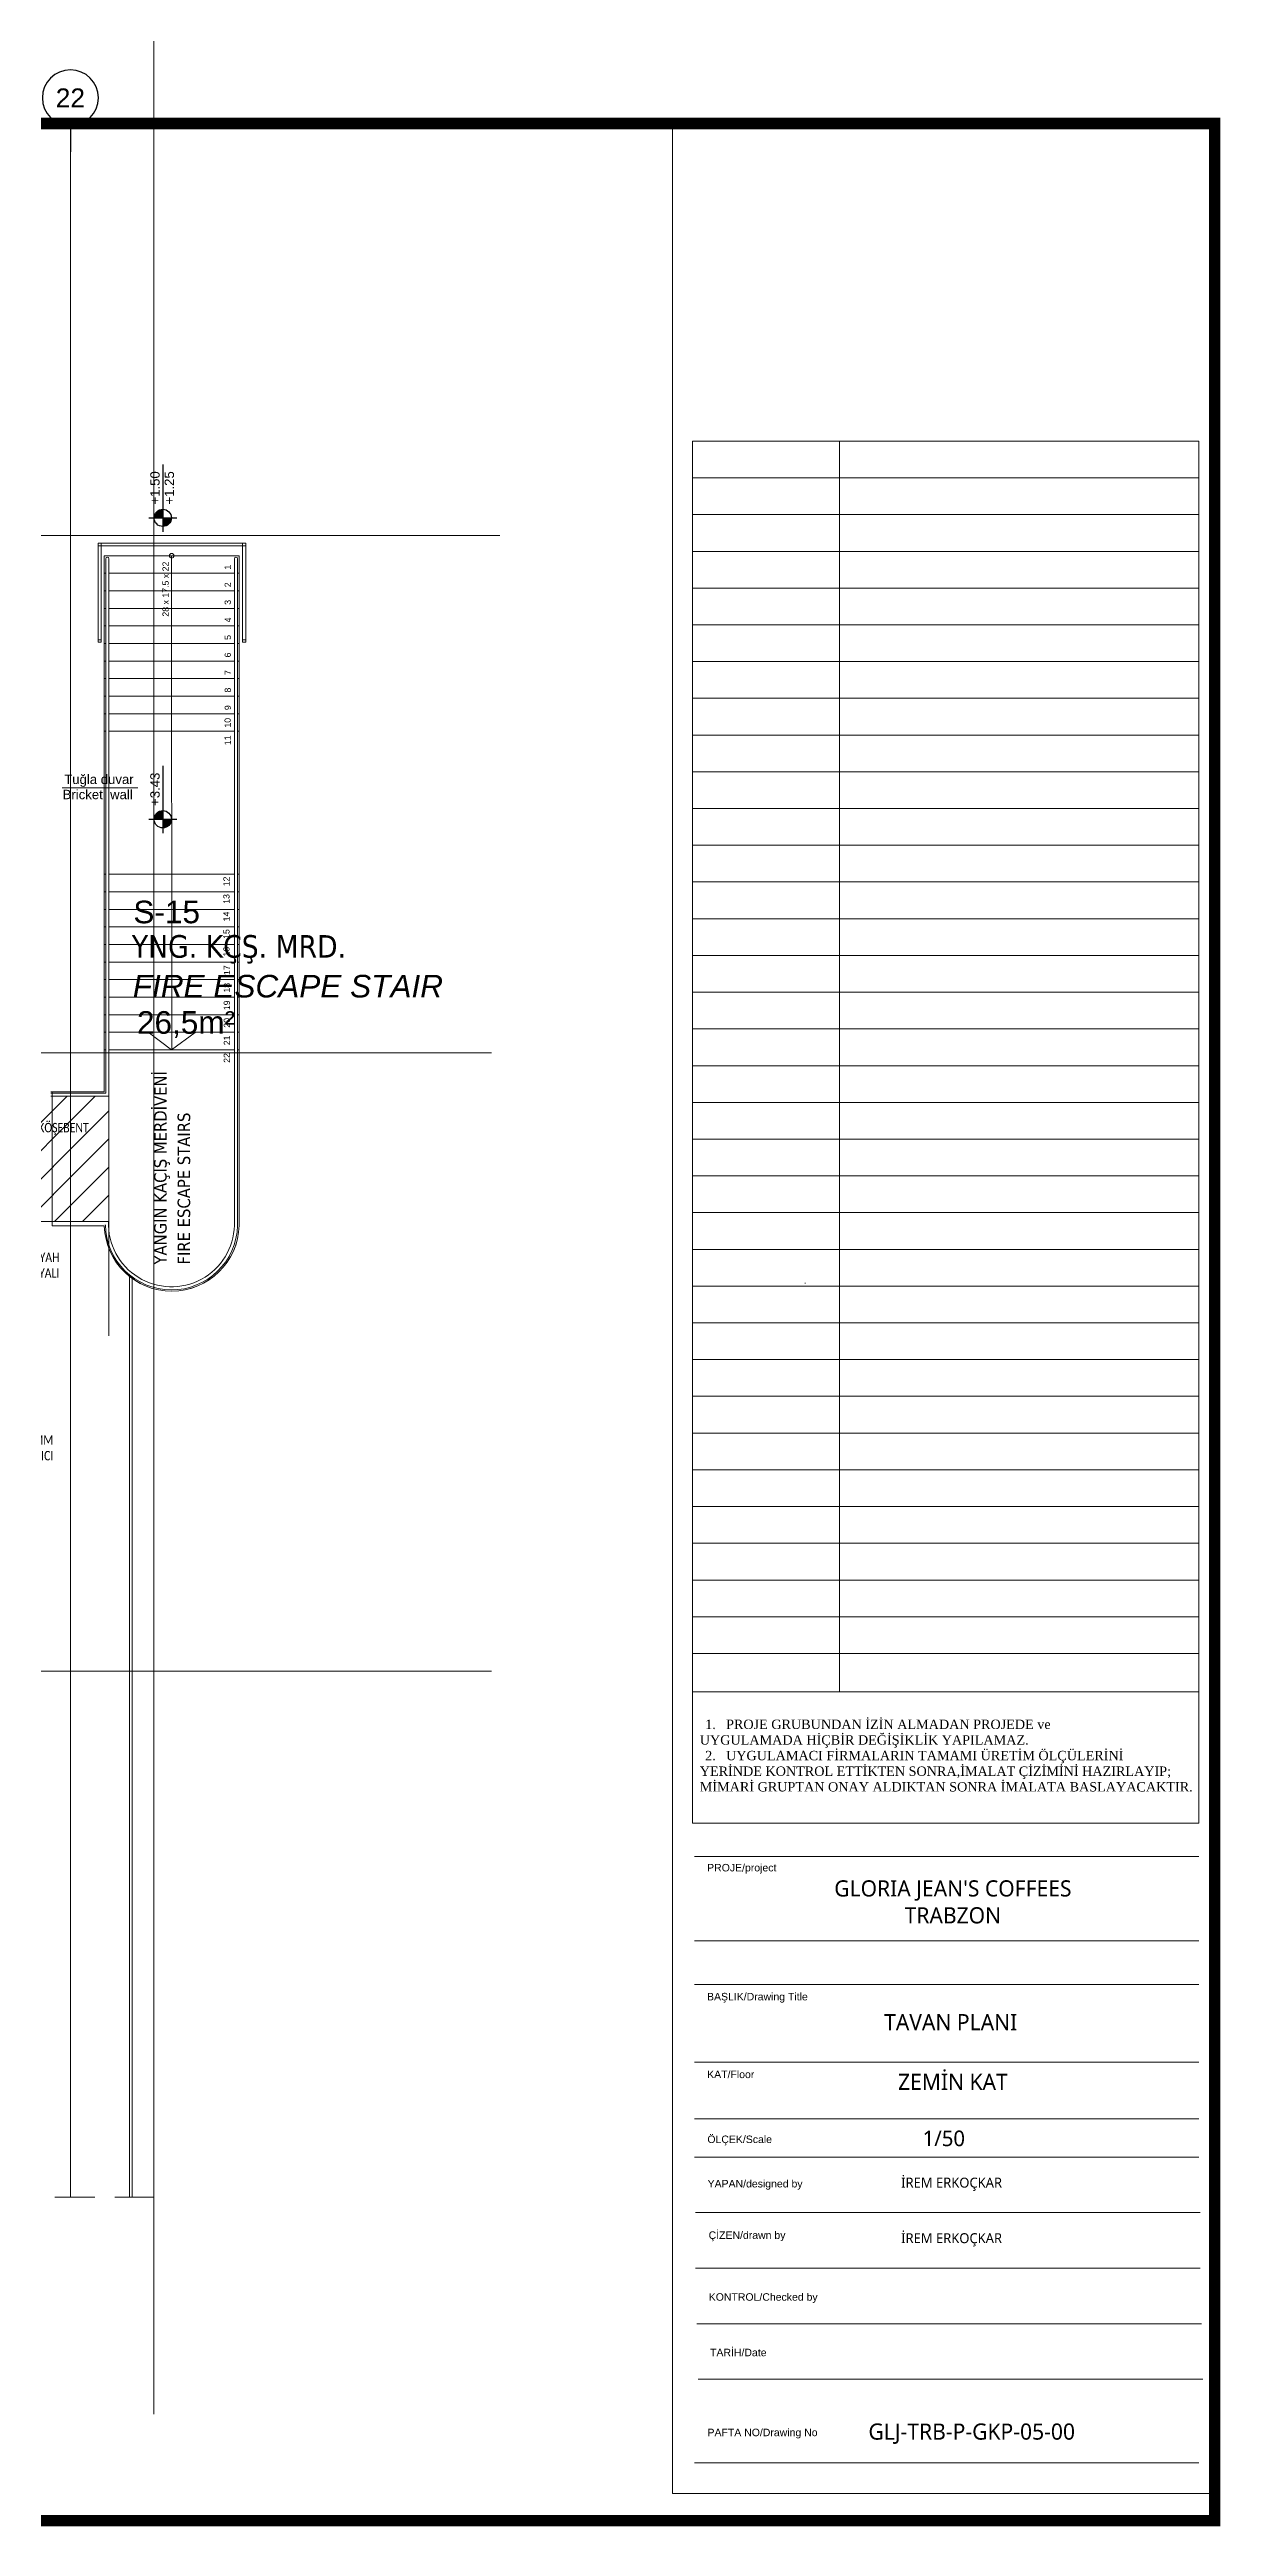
# Model space of a CAD drawing. Header units: millimetres. Extents: x -24 to 530668, y -246875 to -2983.
# Drawn here: x 266920 to 268786, y -112867 to -108916 of the extents above; entities that cross this region are included whole.
import ezdxf
from ezdxf import colors
from ezdxf.entities.mleader import LeaderData, LeaderLine
from ezdxf.enums import TextEntityAlignment as Align
from ezdxf.math import Vec2, Vec3

# ---------------------------------------------------------------- set-up
doc = ezdxf.new("R2010")
doc.units = ezdxf.units.MM
doc.linetypes.add('DASHED2', pattern=[9.525, 6.35, -3.175])
doc.layers.get('0').update_dxf_attribs({"lineweight": 20})
for name, color, linetype in [('a_grid_label', 9, 'Continuous'), ('a_level_plan_1_1', 7, 'Continuous'), ('yazı', 11, 'Continuous')]:
    doc.layers.add(name, color=color, linetype=linetype)
for name, color, linetype, lineweight in [('KP', 167, 'Continuous', 30), ('t_antet', 24, 'Continuous', 20), ('t_tarama', 253, 'Continuous', 5), ('t_yazı', 23, 'Continuous', 25), ('ölçü', 251, 'Continuous', 5)]:
    doc.layers.add(name, color=color, linetype=linetype, lineweight=lineweight)
doc.styles.add('ARIALT', font='arial.ttf', dxfattribs={"height": 10})
doc.styles.get("Standard").update_dxf_attribs({"font": 'times.ttf', "height": 12})
doc.styles.add('style1', font='arial.ttf', dxfattribs={"height": 20})
doc.styles.add('text2', font='calibri.ttf', dxfattribs={"width": 0.8})
doc.styles.add('txt_tur_1', font='arial.ttf', dxfattribs={"height": 1.5})
doc.styles.add('txt_tur_100', font='arial.ttf', dxfattribs={"height": 150})
doc.styles.add('türkçe', font='arial.ttf')

# ---------------------------------------------------------------- blocks, each defined once
blk = doc.blocks.new('a_level_plan')
at = {"layer": 'a_level_plan_1_1'}
h = blk.add_hatch(color=256, dxfattribs=at)
h.paths.add_polyline_path([(1.38, 0, 0.414214), (0, 1.38), (0, 0)])
h.paths.add_polyline_path([(-1.38, 0, 0.414214), (0, -1.38), (0, 0)])
for p, q in [((8.52, 0), (-2.24, 0)), ((0, 2.24), (0, -2.24))]:
    blk.add_line(p, q, dxfattribs=at)
blk.add_circle((0, 0), 1.38, dxfattribs=at)
at = {"layer": 'a_level_plan_1_1', "style": 'txt_tur_1'}
for p in [(2.13, 0.5), (2.13, -1.78)]:
    blk.add_attdef('±0.00', p, '', height=1.5, dxfattribs=at)
blk = doc.blocks.new('a_grid label')
at = {"layer": 'a_grid_label'}
blk.add_line((0, 4.14), (0, 0), dxfattribs=at)
blk.add_circle((0, 8.6), 4.46, dxfattribs=at)
at = {"layer": 'a_grid_label', "style": 'txt_tur_1'}
blk.add_attdef('A1', text='', height=3, dxfattribs=at).set_placement((0, 7.25), align=Align.CENTER)
blk = doc.blocks.new('SKDF')
at = {"layer": 't_tarama'}
h = blk.add_hatch(dxfattribs=at)
h.set_pattern_fill('ANSI31', color=256, scale=10)
h.set_pattern_definition([(45, (232299.487, -125028.596), (-22.45064, 22.45064), [])])
h.paths.add_polyline_path([(259409.8, -111696.1), (259838.2, -111696.1), (259838.2, -112291.4), (261174.6, -112289.6), (261174.6, -111613.9), (261028.2, -111613.6), (261028.2, -111534.1), (261044.7, -111534.1), (261042.4, -111336.5), (261233.7, -111334.1), (261231.4, -110772.4), (261585.9, -110772.8), (261585.9, -110972.6), (261460.2, -110972.6), (261460.2, -111846.1), (261460.2, -112479.8), (259409.8, -112479.8)])
h = blk.add_hatch(dxfattribs=at)
h.set_pattern_fill('ANSI31', color=256, scale=10)
h.set_pattern_definition([(45, (232299.487, -125028.596), (-22.45064, 22.45064), [])])
h.paths.add_polyline_path([(259409.8, -111696.1), (259838.2, -111696.1), (259838.2, -112291.4), (261174.6, -112289.6), (261174.6, -111613.9), (261028.2, -111613.6), (261028.2, -111534.1), (261044.7, -111534.1), (261042.4, -111336.5), (261233.7, -111334.1), (261231.4, -110772.4), (261585.9, -110772.8), (261585.9, -110972.6), (261460.2, -110972.6), (261460.2, -111846.1), (261460.2, -112479.8), (259409.8, -112479.8)])
for p, q in [((261524.5, -112528.6, -17966.2), (261524.5, -109266.3, -17966.2)), ((258941.5, -109878.6, -17966.2), (262209.3, -109878.6, -17966.2)), ((261578.1, -109910.6, -17818.3), (261578.1, -110765.6, -17966.2)), ((261578.1, -109910.6, -17620.8), (261793.4, -109910.6, -17556.3)), ((261578.1, -109938.6, -17685.4), (261580.9, -109938.6, -17684.6)), ((261580.9, -109915.4, -17817.1), (261580.9, -110767.6, -17966.2)), ((261585.9, -109915.4, -17817.1), (261585.9, -110772.6, -17966.2)), ((261585.9, -109938.6, -17683.1), (261785.9, -109938.6, -17623.2)), ((261685.8, -109910.6, -17588.5), (261686, -110698.6, -17965.6)), ((261785.9, -109915.4, -17752.7), (261785.9, -110980, -17900.3)), ((261790.9, -109915.4, -17752.7), (261791, -110979.9, -17901.6)), ((261790.9, -109938.6, -17621.7), (261793.4, -109938.6, -17621)), ((261793.4, -109910.6, -17820.6), (261793.4, -110979.5, -17967.2)), ((261578.1, -109966.6, -17750), (261580.9, -109966.6, -17749.2)), ((261585.9, -109966.6, -17747.7), (261785.9, -109966.6, -17687.8)), ((261791, -109966.6, -17686.3), (261793.4, -109966.6, -17685.6)), ((261578.1, -109994.6, -17814.7), (261580.9, -109994.6, -17813.8)), ((261585.9, -109994.6, -17812.3), (261785.9, -109994.6, -17752.5)), ((261791, -109994.6, -17751), (261793.4, -109994.6, -17750.2)), ((261578.1, -110022.6, -17814.6), (261580.9, -110022.6, -17814.7)), ((261578.1, -110050.6, -17814.6), (261580.9, -110050.6, -17814.7)), ((261585.9, -110022.6, -17814.7), (261785.9, -110022.6, -17817.1)), ((261585.9, -110050.6, -17814.7), (261785.9, -110050.6, -17817.1)), ((261791, -110022.6, -17817.2), (261793.4, -110022.6, -17817.2)), ((261791, -110050.6, -17817.2), (261793.4, -110050.6, -17817.2)), ((261578.1, -110078.6, -17814.6), (261580.9, -110078.6, -17814.7)), ((261585.9, -110078.6, -17814.7), (261785.9, -110078.6, -17817.1)), ((261791, -110078.6, -17817.2), (261793.4, -110078.6, -17817.2)), ((261578.1, -110106.6, -17814.6), (261580.9, -110106.6, -17814.7)), ((261578.1, -110134.6, -17814.6), (261580.9, -110134.6, -17814.7)), ((261585.9, -110106.6, -17814.7), (261785.9, -110106.6, -17817.1)), ((261585.9, -110134.6, -17814.7), (261785.9, -110134.6, -17817.1)), ((261791, -110106.6, -17817.2), (261793.4, -110106.6, -17817.2)), ((261791, -110134.6, -17817.2), (261793.4, -110134.6, -17817.2)), ((261578.1, -110162.6, -17814.6), (261580.9, -110162.6, -17814.7)), ((261585.9, -110162.6, -17814.7), (261785.9, -110162.6, -17817.1)), ((261791, -110162.6, -17817.2), (261793.4, -110162.6, -17817.2)), ((261578.1, -110190.6, -17814.6), (261580.9, -110190.6, -17814.7)), ((261585.9, -110190.6, -17814.7), (261785.9, -110190.6, -17817.1)), ((261791, -110190.6, -17817.2), (261793.4, -110190.6, -17817.2)), ((261511.6, -110281, -17966.2), (261632.2, -110281, -17966.2)), ((261578.1, -110418.6, -17966.2), (261580.9, -110418.6, -17966.2)), ((261578.1, -110446.6, -17966.2), (261580.9, -110446.6, -17966.2)), ((261585.9, -110418.6, -17966.3), (261785.9, -110418.6, -17968.6)), ((261585.9, -110446.6, -17966.3), (261785.9, -110446.6, -17968.6)), ((261791, -110418.6, -17968.7), (261793.4, -110418.6, -17968.7)), ((261791, -110446.6, -17968.7), (261793.4, -110446.6, -17968.7)), ((261578.1, -110474.6, -17966.2), (261580.9, -110474.6, -17966.2)), ((261585.9, -110474.6, -17966.3), (261785.9, -110474.6, -17968.6)), ((261791, -110474.6, -17968.7), (261793.4, -110474.6, -17968.7)), ((261578.1, -110502.6, -17966.2), (261580.9, -110502.6, -17966.2)), ((261578.1, -110530.6, -17966.2), (261580.9, -110530.6, -17966.2)), ((261585.9, -110502.6, -17966.3), (261785.9, -110502.6, -17968.6)), ((261585.9, -110530.6, -17966.3), (261785.9, -110530.6, -17968.6)), ((261791, -110502.6, -17968.7), (261793.4, -110502.6, -17968.7)), ((261791, -110530.6, -17968.7), (261793.4, -110530.6, -17968.7)), ((261578.1, -110558.6, -17966.2), (261580.9, -110558.6, -17966.2)), ((261585.9, -110558.6, -17966.3), (261785.9, -110558.6, -17968.6)), ((261791, -110558.6, -17968.7), (261793.4, -110558.6, -17968.7)), ((261578.1, -110586.6, -17966.2), (261580.9, -110586.6, -17966.2)), ((261578.2, -110614.6, -17966.2), (261580.9, -110614.6, -17965.4)), ((261585.9, -110586.6, -17966.3), (261785.9, -110586.6, -17968.6)), ((261585.9, -110614.6, -17963.9), (261785.9, -110614.6, -17904)), ((261791, -110586.6, -17968.7), (261793.4, -110586.6, -17968.7)), ((261791, -110614.6, -17902.5), (261793.4, -110614.6, -17901.7)), ((261578.2, -110642.6, -17966.2), (261580.9, -110642.6, -17966.2)), ((261585.9, -110642.6, -17966.3), (261785.9, -110642.6, -17968.6)), ((261791, -110642.6, -17968.7), (261793.4, -110642.6, -17968.7)), ((261578.1, -110670.6, -17966.2), (261580.9, -110670.6, -17966.2)), ((261585.9, -110670.6, -17966.3), (261785.9, -110670.6, -17968.6)), ((261685.8, -110698.6, -17981.4), (261648.5, -110670.6, -17981.4)), ((261685.8, -110698.6, -17981.4), (261723.5, -110670.9, -17998.3)), ((261791, -110670.6, -17968.7), (261793.4, -110670.6, -17968.7)), ((258928.1, -110703.6, -17966.2), (262195.9, -110703.6, -17966.2)), ((261578.1, -110698.6, -17966.2), (261580.9, -110698.6, -17966.2)), ((261585.9, -110698.6, -17966.3), (261785.9, -110698.6, -17968.6)), ((261791, -110698.6, -17968.7), (261793.4, -110698.6, -17968.7)), ((261493.5, -110765.6, -17966.2), (261578.1, -110765.6, -17966.2)), ((261585.9, -110772.6, -17966.2), (261585.9, -111154.9, -17966.2)), ((261460.2, -110972.6, -17965.5), (261585.3, -110972.6, -17967.5)), ((261460.2, -110972.6, 0.6), (261585.3, -110972.6, -1.3)), ((261618.9, -111060.1, -17966.2), (261618.9, -112528.6, -17966.2)), ((261622.9, -111063.2, -17966.2), (261622.9, -112528.6, -17966.2)), ((261657.7, -112528.6, -17966.3), (261657.7, -111085.9, -17967.5)), ((258928.1, -111689.6, -17966.2), (262195.9, -111689.6, -17966.2))]:
    blk.add_line(p, q, dxfattribs=at)
at = {"layer": 't_tarama', "linetype": 'DASHED2', "ltscale": 10}
blk.add_line((258928.1, -112528.6, -17966.2), (261657.7, -112528.6, -17966.2), dxfattribs=at)
at = {"layer": 't_tarama', "extrusion": (-0.012274, 6.86083e-16, 0.999925), "elevation": -20816.2}
for points in [[(261337.9, -109890.6), (261337.9, -109894.6), (261332.9, -109894.6), (261332.9, -109890.6)], [(261568.2, -109890.6), (261568.2, -109894.6), (261563.2, -109894.6), (261563.2, -109890.6)], [(261337.9, -110044.6), (261337.9, -110048.6), (261332.9, -110048.6), (261332.9, -110044.6)], [(261568.2, -110044.6), (261568.2, -110048.6), (261563.2, -110048.6), (261563.2, -110044.6)]]:
    blk.add_lwpolyline(points, close=True, dxfattribs=at)
at = {"layer": 't_tarama'}
for points, elevation in [([(261568.7, -109894.6), (261568.7, -110044.6)], -17606.9), ([(261573.7, -109894.6), (261573.7, -110044.6)], -17606.8), ([(261799, -109894.6), (261799, -110044.6)], -17604.1), ([(261804, -109894.6), (261804, -110044.6)], -17604), ([(261573.7, -110044.6), (261568.7, -110044.6)], -17606.8), ([(261804, -110044.6), (261799, -110044.6)], -17604), ([(261580.9, -110767.6), (261493.5, -110767.6)], -17966.2), ([(261585.9, -110772.6), (261493.5, -110772.6)], -17966.2)]:
    blk.add_lwpolyline(points, dxfattribs=dict(at, elevation=elevation))
at = {"layer": 't_tarama', "extrusion": (-0.012274, 1.76617e-15, 0.999925), "elevation": -20816.2}
for points in [[(261337.9, -109890.6), (261563.2, -109890.6)], [(261337.9, -109894.6), (261563.2, -109894.6)]]:
    blk.add_lwpolyline(points, dxfattribs=at)
at = {"layer": 't_tarama', "elevation": 0}
blk.add_lwpolyline([(261495.2, -110979.6), (261578.5, -110979.6, 0.972089), (261793.4, -110978.7), (261793.4, -109910.6), (261578.1, -109910.6), (261578.1, -110765.6), (261495.2, -110765.6)], format="xyb", close=True, dxfattribs=at)
at = {"layer": 't_tarama'}
blk.add_circle((261685.9, -109910.6, -17588.5), 3.7, dxfattribs=at)
for centre, radius, start, end in [((261583.4, -109915.4, -17817.1), 2.5, 0, 179.9762), ((261788.4, -109915.4, -17752.7), 2.5, 0, 179.9762), ((261778.2, -110979.6, -17967.5), 200, 179.4212, 179.427), ((261686, -110976.1, -17967.3), 107.5, 181.8683, 358.6249), ((261685.7, -110979.3, -17835.4), 105.4, 179.6514, 179.6689), ((261685.7, -110976.3, -17704.6), 105.3, 180.7196, 358.7068), ((261685.6, -110976.2, -17968.8), 100.4, 177.9203, 358.6084)]:
    blk.add_arc(centre, radius, start, end, dxfattribs=at)
ref = blk.add_blockref('a_grid label', (261524.5, -109266.3, -17966.2), dxfattribs=dict(at, xscale=-9.99999999999418, yscale=9.99999999999418, zscale=10))
ref.add_attrib('A1', '22', dxfattribs={"layer": 'a_grid_label', "height": 30, "style": 'txt_tur_1'}).set_placement((261524.5, -109195.3, -17966.2), align=Align.CENTER)
ref = blk.add_blockref('a_level_plan', (261671.8, -109850.2, -17966.2), dxfattribs=dict(at, xscale=10, yscale=10, zscale=10, rotation=90))
ref.add_attrib('±0.00', '+1.50', (261666.8, -109828.9, -17966.2), dxfattribs={"layer": 'a_level_plan_1_1', "height": 15, "rotation": 90, "style": 'txt_tur_1'})
ref.add_attrib('±0.00', '+1.25', (261689.7, -109828.9, -17966.2), dxfattribs={"layer": 'a_level_plan_1_1', "height": 15, "rotation": 90, "style": 'txt_tur_1'})
ref = blk.add_blockref('a_level_plan', (261671.8, -110330.9, -17966.2), dxfattribs=dict(at, xscale=10, yscale=10, zscale=10, rotation=90))
ref.add_attrib('±0.00', '+3.43', (261666.8, -110309.6, -17966.2), dxfattribs={"layer": 'a_level_plan_1_1', "height": 15, "rotation": 90, "style": 'txt_tur_1'})
for s, rotation, style, p in [('28 x 17.5 x 22', 90, 'txt_tur_100', (261681.3, -110007.8, -17717.8)), ('1', 91.2528, 'style1', (261780.3, -109932.7, -17966.2)), ('2', 91.2528, 'style1', (261780.4, -109960.7, -17966.2)), ('3', 91.2528, 'style1', (261780.4, -109988.7, -17966.2)), ('4', 91.2528, 'style1', (261780.5, -110016.7, -17966.2)), ('5', 91.2528, 'style1', (261780.5, -110044.7, -17966.2)), ('6', 91.2528, 'style1', (261780.5, -110072.7, -17966.2)), ('7', 91.2528, 'style1', (261780.5, -110100.7, -17966.2)), ('8', 91.2528, 'style1', (261780.5, -110128.7, -17966.2)), ('10', 91.2528, 'style1', (261780.4, -110184.7, -17966.2)), ('9', 91.2528, 'style1', (261780.5, -110156.7, -17966.2)), ('11', 91.2528, 'style1', (261780.4, -110212.7, -17966.2)), ('12', 91.2528, 'style1', (261778.5, -110437.7, -17989.4)), ('13', 91.2528, 'style1', (261778.4, -110465.7, -17989.4)), ('14', 91.2528, 'style1', (261778.4, -110493.7, -17989.4)), ('16', 91.2528, 'style1', (261778.4, -110549.7, -17989.4)), ('15', 91.2528, 'style1', (261778.4, -110521.7, -17989.4)), ('17', 91.2528, 'style1', (261779.2, -110579.3, -17966.2)), ('18', 91.2528, 'style1', (261779.1, -110607.3, -17966.2)), ('20', 91.2528, 'style1', (261779.1, -110663.3, -17966.2)), ('19', 91.2528, 'style1', (261779.1, -110635.3, -17966.2)), ('21', 91.2528, 'style1', (261779.1, -110691.3, -17966.2)), ('22', 91.2528, 'style1', (261779, -110719.3, -17966.2))]:
    blk.add_text(s, height=10, rotation=rotation, dxfattribs=dict(at, style=style)).set_placement(p)
at = {"layer": 't_tarama', "style": 'türkçe'}
for s, p in [('S-15', (261624.9, -110496.8, -10779.7)), ('26,5m²', (261630.6, -110673, -10779.7))]:
    blk.add_text(s, height=36, dxfattribs=at).set_placement(p)
at = {"layer": 't_tarama', "char_height": 15, "width": 566.988, "attachment_point": 3, "rotation": 0.0129, "style": 'txt_tur_100'}
for s, insert in [('Tu{\\fArial|b0|i0|c162|p34;ğla} duvar', (261625.3, -110259.7, -17966.2)), ('Bricket  wall', (261623.9, -110283.9, -17966.2))]:
    blk.add_mtext(s, dxfattribs=dict(at, insert=insert))
at = {"layer": 't_tarama', "char_height": 36, "width": 1839.878, "attachment_point": 1, "style": 'türkçe'}
for s, insert in [('{\\fTahoma|b0|i0|c162|p34;YNG. KÇŞ. MRD.}', (261622.5, -110515.7, -10779.7)), ('{\\fArial|b0|i1|c162|p34;FIRE ESCAPE STAIR}', (261623.9, -110579.1, -10779.7))]:
    blk.add_mtext(s, dxfattribs=dict(at, insert=insert))
at = {"layer": 't_tarama', "char_height": 20, "width": 672.52, "attachment_point": 1, "rotation": 90}
for s, insert in [('{\\fTahoma|b0|i0|c162|p34;YANGIN KAÇIŞ MERDİVENİ}', (261657.9, -111041.1, -17966.2)), ('{\\fTahoma|b0|i0|c162|p34;FIRE ESCAPE STAIRS}', (261695.4, -111041.1, -17966.2))]:
    blk.add_mtext(s, dxfattribs=dict(at, insert=insert))
at = {"layer": 't_tarama', "style": 'txt_tur_1'}
for tag, p in [('19S', (258900.9, -109894, -17966.2)), ('20T', (258887.5, -110719, -17966.2)), ('21U', (258887.5, -111705, -17966.2)), ('22V', (258887.5, -112544, -17966.2))]:
    blk.add_attdef(tag, text='', height=30, dxfattribs=at).set_placement(p, align=Align.CENTER)
blk = doc.blocks.new('TAVANN')
at = {"layer": 'yazı'}
ml = blk.add_multileader_mtext('Standard', dxfattribs=at)
ml.set_content('L KÖŞEBENT', color=256, style='text2')
ml.set_leader_properties()
ml.build(insert=Vec2(0, 0))
ml.multileader.update_dxf_attribs({"text_right_attachment_type": 6, "dogleg_length": 0.36, "arrow_head_size": 6})
ctx = ml.context
ctx.base_point, ctx.char_height, ctx.arrow_head_size, ctx.plane_origin = Vec3(266943.57, -110846.3), 15, 6, Vec3(266895.93, -110745.16)
ctx.right_attachment, ctx.text_align_type = 6, 2
notes = []
notes.append((ctx, [(0, (1, 1, 0), (266943.21, -110846.3), (1, 0), 0.36, [(0, [(266907.8, -110759.5)], 0, [])])]))
ctx.mtext.insert, ctx.mtext.alignment, ctx.mtext.flow_direction = Vec3(267037.25, -110836.7), 3, 5
ml = blk.add_multileader_mtext('Standard', dxfattribs=at)
ml.set_content('GENİŞLETİLMİŞ SAC SİYAH\\PFIRIN BOYALI', color=256, style='text2')
ml.set_leader_properties()
ml.build(insert=Vec2(0, 0))
ml.multileader.update_dxf_attribs({"text_right_attachment_type": 6, "dogleg_length": 0.36, "arrow_head_size": 6})
ctx = ml.context
ctx.base_point, ctx.char_height, ctx.arrow_head_size, ctx.plane_origin = Vec3(266791.86, -111051.23), 15, 6, Vec3(266902.24, -110874.65)
ctx.right_attachment, ctx.text_align_type = 6, 2
notes.append((ctx, [(0, (1, 1, 0), (266791.5, -111051.23), (1, 0), 0.36, [(0, [(266659.65, -110949.96)], 0, [])])]))
ctx.mtext.insert, ctx.mtext.alignment, ctx.mtext.flow_direction = Vec3(266990.59, -111043.62), 3, 5
ml = blk.add_multileader_mtext('Standard', dxfattribs=at)
ml.set_content('3535X35X1MM\\PANTİPASLI SİYAH MAT BOYALI KUTU PROFİL TAŞIYICI', color=256, style='text2')
ml.set_leader_properties()
ml.build(insert=Vec2(0, 0))
ml.multileader.update_dxf_attribs({"text_right_attachment_type": 6, "dogleg_length": 0.36, "arrow_head_size": 6})
ctx = ml.context
ctx.base_point, ctx.char_height, ctx.arrow_head_size, ctx.plane_origin = Vec3(266578.93, -111344.5), 15, 6, Vec3(266537.38, -111291.27)
ctx.right_attachment, ctx.text_align_type = 6, 2
notes.append((ctx, [(0, (1, 1, 0), (266578.57, -111344.5), (1, 0), 0.36, [(0, [(266659.65, -111241.02)], 0, [])])]))
ctx.mtext.insert, ctx.mtext.alignment, ctx.mtext.flow_direction = Vec3(266980.89, -111334.89), 3, 5
for ctx, leaders in notes:
    for number, flags, end, landing, length, lines in leaders:
        leader = LeaderData()
        leader.index, (leader.has_last_leader_line, leader.has_dogleg_vector, leader.attachment_direction) = number, flags
        leader.last_leader_point, leader.dogleg_vector, leader.dogleg_length = Vec3(end), Vec3(landing), length
        for number, points, colour, breaks in lines:
            line = LeaderLine()
            line.index, line.vertices, line.color, line.breaks = number, Vec3.list(points), colors.encode_raw_color(colour), breaks
            leader.lines.append(line)
        ctx.leaders.append(leader)

msp = doc.modelspace()

# ---------------------------------------------------------------- linework, layer by layer
at = {"color": 252}
for p, q in [((267912.688, -109034.149, 0), (267912.688, -112814.494, 0)), ((268777.154, -109034.149, 0), (268777.154, -112814.494, 0)), ((267912.688, -112814.494, 0), (268777.154, -112814.494, 0))]:
    msp.add_line(p, q, dxfattribs=at)
at = {"color": 250}
for p, q in [((268179.259, -109540.858, 0), (268179.259, -111535.601, 0)), ((267944.735, -109599.453, 0), (268751.952, -109599.453, 0)), ((267944.735, -109658.048, 0), (268751.952, -109658.048, 0)), ((267944.735, -109716.643, 0), (268751.952, -109716.643, 0)), ((267944.735, -109775.238, 0), (268751.952, -109775.238, 0)), ((267944.735, -109833.833, 0), (268751.952, -109833.833, 0)), ((267944.735, -109892.428, 0), (268751.952, -109892.428, 0)), ((267944.735, -109951.023, 0), (268751.952, -109951.023, 0)), ((267944.735, -110009.617, 0), (268751.952, -110009.617, 0)), ((267944.735, -110068.212, 0), (268751.952, -110068.212, 0)), ((267944.735, -110126.807, 0), (268751.952, -110126.807, 0)), ((267944.735, -110185.402, 0), (268751.952, -110185.402, 0)), ((267944.735, -110243.997, 0), (268751.952, -110243.997, 0)), ((267944.735, -110302.592, 0), (268751.952, -110302.592, 0)), ((267944.735, -110361.187, 0), (268751.952, -110361.187, 0)), ((267944.735, -110419.782, 0), (268751.952, -110419.782, 0)), ((267944.735, -110478.377, 0), (268751.952, -110478.377, 0)), ((267944.735, -110536.972, 0), (268751.952, -110536.972, 0)), ((267944.735, -110595.567, 0), (268751.952, -110595.567, 0)), ((267944.735, -110654.162, 0), (268751.952, -110654.162, 0)), ((267944.735, -110712.757, 0), (268751.952, -110712.757, 0)), ((267944.735, -110771.352, 0), (268751.952, -110771.352, 0)), ((267944.735, -110829.947, 0), (268751.952, -110829.947, 0)), ((267944.735, -110888.542, 0), (268751.952, -110888.542, 0)), ((267944.735, -110947.137, 0), (268751.952, -110947.137, 0)), ((267944.735, -111005.732, 0), (268751.952, -111005.732, 0)), ((267944.735, -111064.327, 0), (268751.952, -111064.327, 0)), ((267944.735, -111122.922, 0), (268751.952, -111122.922, 0)), ((267944.735, -111181.517, 0), (268751.952, -111181.517, 0)), ((267944.735, -111240.112, 0), (268751.952, -111240.112, 0)), ((267944.735, -111298.707, 0), (268751.952, -111298.707, 0)), ((267944.735, -111357.302, 0), (268751.952, -111357.302, 0)), ((267944.735, -111416.165, 0), (268751.952, -111416.165, 0)), ((267944.735, -111474.76, 0), (268751.952, -111474.76, 0)), ((268752.185, -111798.436, 0), (267947.752, -111798.436, 0)), ((267947.752, -111932.642, 0), (268752.185, -111932.642, 0)), ((268752.185, -112002.698, 0), (267947.752, -112002.698, 0)), ((268752.185, -112126.51, 0), (267947.752, -112126.51, 0)), ((268752.185, -112216.58, 0), (267947.752, -112216.58, 0)), ((268752.185, -112277.777, 0), (267947.752, -112277.777, 0)), ((268754.257, -112366.319, 0), (267949.823, -112366.319, 0)), ((268754.257, -112454.86, 0), (267949.823, -112454.86, 0)), ((268756.328, -112543.402, 0), (267951.895, -112543.402, 0)), ((268758.4, -112631.943, 0), (267953.966, -112631.943, 0)), ((268752.185, -112765.096, 0), (267947.752, -112765.096, 0))]:
    msp.add_line(p, q, dxfattribs=at)
at = {"color": 252, "const_width": 18.492, "elevation": 0}
msp.add_lwpolyline([(263386.94, -112857.59), (263386.94, -109034.149), (268777.154, -109034.149), (268777.154, -112857.59)], close=True, dxfattribs=at)
at = {"color": 250, "elevation": 0}
for points in [[(267944.735, -109540.858), (268751.952, -109540.858)], [(267944.735, -109540.858), (267944.735, -111744.88), (268751.952, -111744.88), (268751.952, -109540.858)], [(268751.952, -111535.601), (267944.735, -111535.601)]]:
    msp.add_lwpolyline(points, dxfattribs=at)
at = {"layer": 'ölçü', "color": 2}
msp.add_line((267086.337, -107648.435, -17967.063), (267086.337, -112687.66, -17967.063), dxfattribs=at)
at = {"layer": 'ölçü', "elevation": 0}
msp.add_lwpolyline([(268123.928, -110883.731), (268124.928, -110883.731)], dxfattribs=at)

# ---------------------------------------------------------------- block references
at = {"layer": 'KP', "color": 108}
msp.add_blockref('SKDF', (5428.593, 186.963, -0.399), dxfattribs=at)
at = {"layer": 't_tarama'}
msp.add_blockref('TAVANN', (-55.04, 208.45, -0.399), dxfattribs=at)

# ---------------------------------------------------------------- texts
at = {"color": 250, "insert": (267956.391, -111637.458, 0), "char_height": 14.94846, "width": 1027.79919, "attachment_point": 4}
msp.add_mtext('\\pi-33.306,l41.912,t41.912;1.^IPROJE GRUBUNDAN İZİN ALMADAN PROJEDE ve \\P\\pi0,l0;UYGULAMADA HİÇBİR DEĞİŞİKLİK YAPILAMAZ.\\P\\pi-33.306,l41.912;2.^IUYGULAMACI FİRMALARIN TAMAMI ÜRETİM ÖLÇÜLERİNİ \\P\\pi0,l0;YERİNDE KONTROL ETTİKTEN SONRA,İMALAT ÇİZİMİNİ HAZIRLAYIP;\\PMİMARİ GRUPTAN ONAY ALDIKTAN SONRA İMALATA BASLAYACAKTIR.', dxfattribs=at)
at = {"color": 7}
for s, insert, char_height, width, attachment_point in [("{\\fLucida Sans Unicode|b0|i0|c162|p34;GLORIA JEAN'S COFFEES\\PTRABZON}", (268359.886, -111870.813, 0), 25.77586, 621.92986, 5), ('{\\fLucida Sans Unicode|b0|i0|c162|p34;ZEMİN KAT}', (268359.886, -112157.659, 0), 25.77586, 621.92986, 5), ('{\\fLucida Sans Unicode|b0|i0|c162|p34;1/50}', (268345.448, -112248.016, 0), 24.82819, 462.99057, 5), ('{\\fLucida Sans Unicode|b0|i0|c162|p34;İREM ERKOÇKAR}', (268277.373, -112321.125, 0), 15.89004, 607.75366, 4), ('{\\fLucida Sans Unicode|b0|i0|c162|p34;İREM ERKOÇKAR}', (268277.373, -112409.72, 0), 15.89004, 607.75366, 4)]:
    msp.add_mtext(s, dxfattribs=dict(at, insert=insert, char_height=char_height, width=width, attachment_point=attachment_point))
at = {"layer": 't_antet', "char_height": 25.77586, "width": 621.92986, "attachment_point": 5}
for s, insert in [('{\\fLucida Sans Unicode|b0|i0|c162|p34;TAVAN PLANI}', (268356.427, -112062.477, 0)), ('{\\fLucida Sans Unicode|b0|i0|c162|p34;GLJ-TRB-P-GKP-05-00}', (268389.918, -112718.938, 0))]:
    msp.add_mtext(s, dxfattribs=dict(at, insert=insert))
at = {"layer": 't_yazı', "style": 'ARIALT'}
msp.add_text('PAFTA NO/Drawing No', height=11.95631, dxfattribs=at).set_placement((268056.456, -112716.889, 0), align=Align.MIDDLE_CENTER)
for s, insert, char_height, width, attachment_point in [('PROJE/project', (268023.346, -111810.132, 0), 11.95631, 222.38623, 2), ('BAŞLIK/Drawing Title', (268048.296, -112015.801, 0), 11.95631, 222.38623, 2), ('KAT/Floor', (268005.794, -112139.821, 0), 11.9563, 222.38623, 2), ('ÖLÇEK/Scale', (268020.027, -112243.373, 0), 11.95631, 80.76714, 2), ('YAPAN/designed by', (268044.571, -112314.178, 0), 11.95631, 222.38623, 2), ('ÇİZEN/drawn by', (268031.778, -112396.243, 0), 11.95631, 222.38623, 2), ('KONTROL/Checked by', (267970.735, -112494.853, 0), 11.95631, 199.78729, 1), ('TARİH/Date', (267972.806, -112583.394, 0), 11.9563, 199.78729, 1)]:
    msp.add_mtext(s, dxfattribs=dict(at, insert=insert, char_height=char_height, width=width, attachment_point=attachment_point))

doc.saveas('drawing.dxf')
